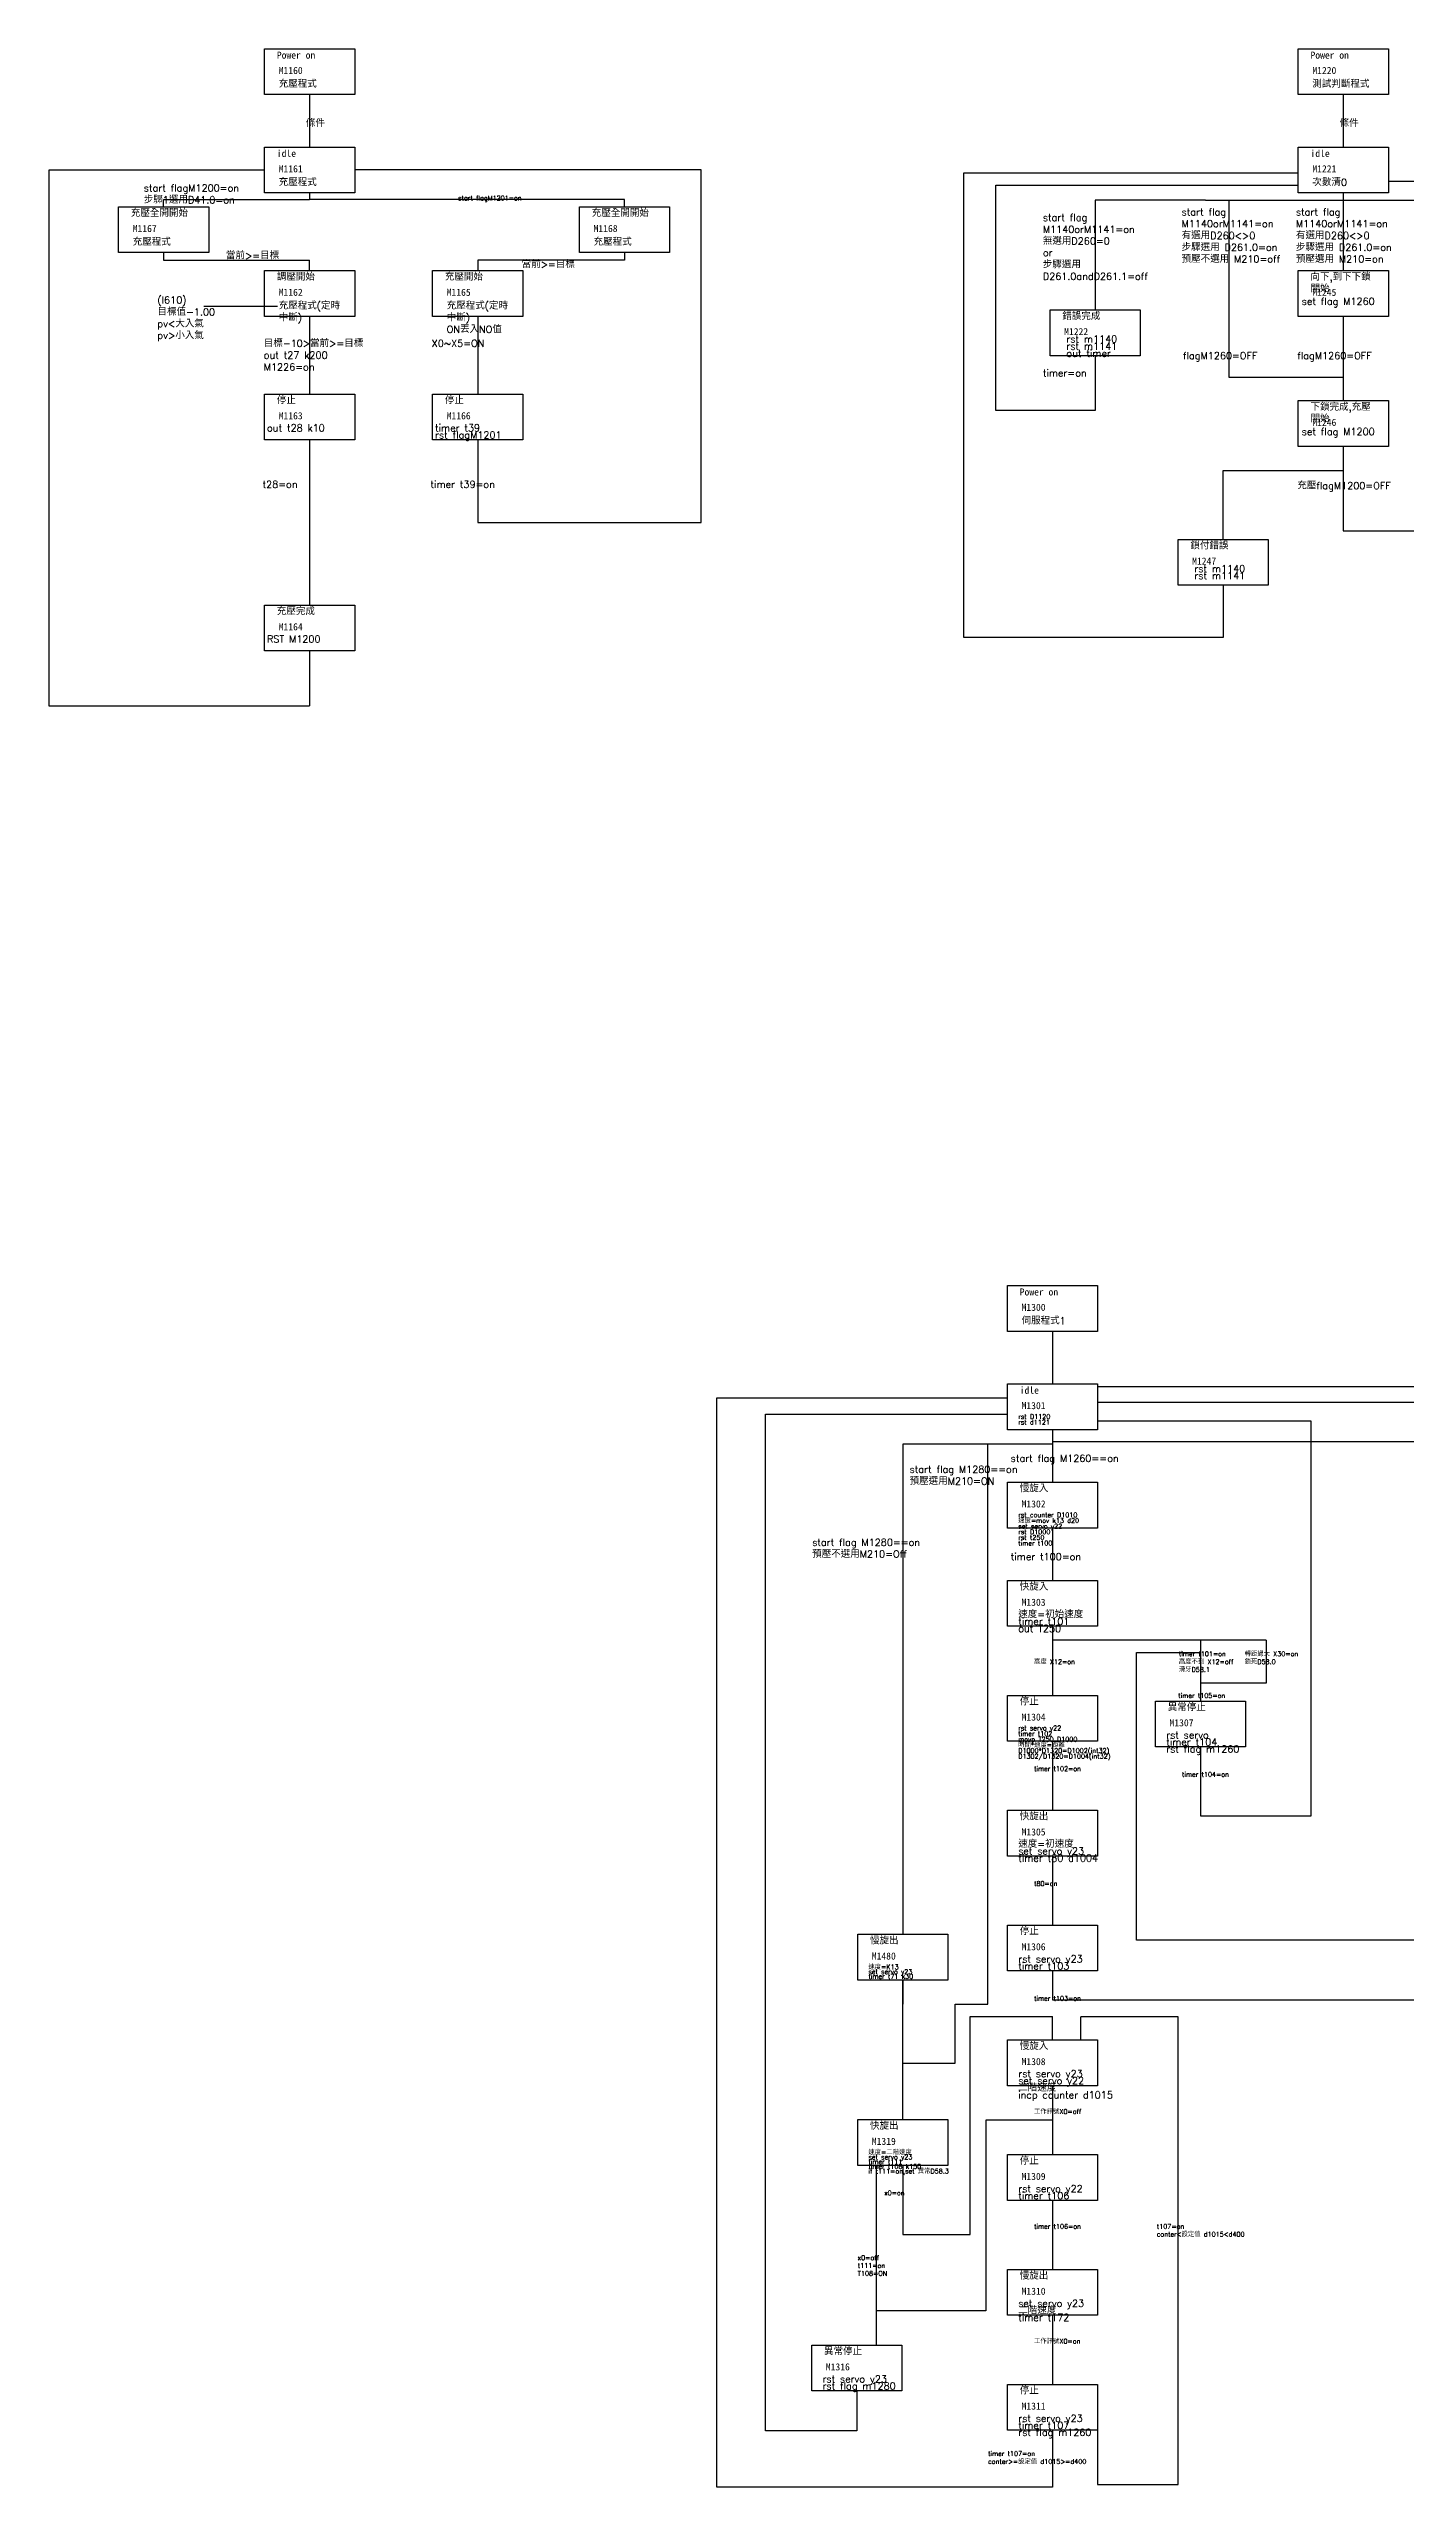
# Model space of a CAD drawing. Extents: x -377 to 167, y -328 to 190.
# Drawn here: x -377 to -89, y -328 to 190 of the extents above; entities that cross this region are included whole.
import ezdxf

# ---------------------------------------------------------------- set-up
doc = ezdxf.new("R2010")
doc.units = 0
doc.layers.add('標尺寸層', color=3, linetype='CONTINUOUS')

msp = doc.modelspace()

# ---------------------------------------------------------------- linework, layer by layer
at = {"layer": '標尺寸層', "color": 7}
for p, q in [((-321.72, 180.14), (-321.72, 168.98)), ((-101.99, 180.14), (-101.99, 168.98)), ((-331.29, 164.11), (-377.18, 164.11)), ((-377.18, 164.11), (-377.18, 50.22)), ((-238.52, 164.13), (-312.14, 164.13)), ((-238.52, 89.22), (-238.52, 164.13)), ((-182.67, 64.79), (-182.67, 163.49)), ((-182.67, 163.49), (-111.56, 163.49)), ((-175.88, 113), (-175.88, 160.92)), ((-175.88, 160.92), (-111.56, 160.92)), ((21.37, 161.65), (-92.41, 161.65)), ((-352.75, 156.3), (-352.75, 157.81)), ((-352.75, 157.81), (-321.72, 157.81)), ((-321.72, 159.25), (-321.72, 157.81)), ((-254.77, 157.81), (-321.72, 157.81)), ((-254.77, 156.3), (-254.77, 157.81)), ((-154.75, 157.67), (-154.75, 134.38)), ((-131.28, 157.67), (-154.75, 157.67)), ((-131.28, 157.67), (-101.99, 157.67)), ((-101.99, 159.25), (-101.99, 157.67)), ((-101.99, 157.67), (-63.25, 157.67)), ((-352.75, 146.56), (-352.75, 144.98)), ((-254.77, 146.56), (-254.77, 144.98)), ((-352.75, 144.98), (-321.72, 144.98)), ((-321.72, 142.74), (-321.72, 144.98)), ((-286, 144.98), (-286, 142.74)), ((-254.77, 144.98), (-286, 144.98)), ((-321.72, 133.01), (-321.72, 116.5)), ((-286, 133.01), (-286, 116.5)), ((-154.75, 124.65), (-154.75, 113)), ((-154.75, 113), (-175.88, 113)), ((-321.72, 106.77), (-321.72, 71.67)), ((-286, 106.77), (-286, 89.22)), ((-101.99, 105.36), (-101.99, 87.46)), ((-127.53, 85.63), (-127.53, 100.27)), ((-127.53, 100.27), (-101.99, 100.27)), ((-286, 89.22), (-238.52, 89.22)), ((-101.99, 87.46), (-85.27, 87.46)), ((-127.53, 75.89), (-127.53, 64.79)), ((-127.53, 64.79), (-182.67, 64.79)), ((-321.72, 61.93), (-321.72, 50.22)), ((-377.18, 50.22), (-321.72, 50.22)), ((-163.8, -82.68), (-163.8, -93.84)), ((-235.13, -96.77), (-173.37, -96.77)), ((-235.13, -328.29), (-235.13, -96.77)), ((-154.22, -94.42), (5.99, -94.42)), ((-24.42, -97.79), (-154.22, -97.79)), ((-224.82, -316.28), (-224.82, -100.25)), ((-224.82, -100.25), (-173.37, -100.25)), ((-163.8, -103.57), (-163.8, -114.73)), ((-108.83, -101.78), (-154.22, -101.78)), ((-108.83, -185.64), (-108.83, -101.78)), ((-195.57, -106.57), (-163.8, -106.57)), ((-177.56, -225.63), (-177.56, -106.57)), ((-43.53, -106.13), (-163.8, -106.13)), ((-163.8, -124.46), (-163.8, -135.62)), ((-163.8, -145.35), (-163.8, -160.02)), ((-118.37, -148.3), (-163.8, -148.3)), ((-132.34, -148.3), (-132.34, -161.23)), ((-118.37, -148.3), (-118.37, -157.41)), ((-145.96, -212.07), (-145.96, -150.93)), ((-145.96, -150.93), (-132.34, -150.93)), ((-118.37, -157.41), (-132.34, -157.41)), ((-163.8, -169.76), (-163.8, -184.42)), ((-132.34, -170.97), (-132.34, -185.64)), ((-132.34, -185.64), (-108.83, -185.64)), ((-163.8, -194.16), (-163.8, -208.82)), ((-18.71, -212.07), (-145.96, -212.07)), ((-163.8, -218.56), (-163.8, -224.7)), ((-184.48, -238.16), (-184.48, -225.63)), ((-184.48, -225.63), (-177.56, -225.63)), ((-163.8, -224.7), (-35.26, -224.7)), ((-181.33, -274.58), (-181.33, -228.28)), ((-181.33, -228.28), (-163.8, -228.28)), ((-163.8, -233.22), (-163.8, -228.28)), ((-137.1, -228.33), (-157.77, -228.33)), ((-157.77, -233.22), (-157.77, -228.33)), ((-137.1, -327.72), (-137.1, -228.33)), ((-195.64, -238.16), (-184.48, -238.16)), ((-163.8, -242.96), (-163.8, -257.62)), ((-163.8, -250.29), (-178, -250.29)), ((-178, -250.29), (-178, -290.83)), ((-201.28, -259.94), (-201.28, -298.09)), ((-195.64, -259.91), (-195.64, -274.58)), ((-163.8, -267.36), (-163.8, -282.03)), ((-195.64, -274.58), (-181.33, -274.58)), ((-178, -290.83), (-201.28, -290.83)), ((-163.8, -291.76), (-163.8, -306.43)), ((-205.4, -307.83), (-205.4, -316.28)), ((-205.4, -316.28), (-224.82, -316.28)), ((-163.8, -316.16), (-163.8, -328.29)), ((-154.22, -316.16), (-154.22, -327.72)), ((-163.8, -328.29), (-235.13, -328.29)), ((-154.22, -327.72), (-137.1, -327.72))]:
    msp.add_line(p, q, dxfattribs=at)
at = {"layer": '標尺寸層', "color": 1}
for p, q in [((-126.29, 157.67), (-126.29, 120.09)), ((-101.99, 157.67), (-101.99, 142.74)), ((-328.53, 135.08), (-344.23, 135.08)), ((-101.99, 133.01), (-101.99, 115.1)), ((-126.29, 120.09), (-101.99, 120.09))]:
    msp.add_line(p, q, dxfattribs=at)
at = {"layer": '標尺寸層'}
for p, q in [((-195.57, -210.8), (-195.57, -106.57)), ((-195.64, -238.16), (-195.64, -220.53)), ((-195.57, -225.63), (-195.57, -220.53)), ((-195.64, -250.18), (-195.64, -238.16))]:
    msp.add_line(p, q, dxfattribs=at)
at = {"layer": '標尺寸層', "color": 7}
for points in [[(-331.29, 189.87), (-312.14, 189.87), (-312.14, 180.14), (-331.29, 180.14)], [(-111.56, 189.87), (-92.41, 189.87), (-92.41, 180.14), (-111.56, 180.14)], [(-331.29, 168.98), (-312.14, 168.98), (-312.14, 159.25), (-331.29, 159.25)], [(-111.56, 168.98), (-92.41, 168.98), (-92.41, 159.25), (-111.56, 159.25)], [(-362.32, 156.3), (-343.17, 156.3), (-343.17, 146.56), (-362.32, 146.56)], [(-264.35, 156.3), (-245.2, 156.3), (-245.2, 146.56), (-264.35, 146.56)], [(-331.29, 142.74), (-312.14, 142.74), (-312.14, 133.01), (-331.29, 133.01)], [(-295.58, 142.74), (-276.43, 142.74), (-276.43, 133.01), (-295.58, 133.01)], [(-164.32, 134.38), (-145.17, 134.38), (-145.17, 124.65), (-164.32, 124.65)], [(-331.29, 116.5), (-312.14, 116.5), (-312.14, 106.77), (-331.29, 106.77)], [(-295.58, 116.5), (-276.43, 116.5), (-276.43, 106.77), (-295.58, 106.77)], [(-111.56, 115.1), (-92.41, 115.1), (-92.41, 105.36), (-111.56, 105.36)], [(-137.11, 85.63), (-117.96, 85.63), (-117.96, 75.89), (-137.11, 75.89)], [(-331.29, 71.67), (-312.14, 71.67), (-312.14, 61.93), (-331.29, 61.93)], [(-173.37, -72.95), (-154.22, -72.95), (-154.22, -82.68), (-173.37, -82.68)], [(-173.37, -93.84), (-154.22, -93.84), (-154.22, -103.57), (-173.37, -103.57)], [(-173.37, -114.73), (-154.22, -114.73), (-154.22, -124.46), (-173.37, -124.46)], [(-173.37, -135.62), (-154.22, -135.62), (-154.22, -145.35), (-173.37, -145.35)], [(-173.37, -160.02), (-154.22, -160.02), (-154.22, -169.76), (-173.37, -169.76)], [(-141.92, -161.23), (-122.77, -161.23), (-122.77, -170.97), (-141.92, -170.97)], [(-173.37, -184.42), (-154.22, -184.42), (-154.22, -194.16), (-173.37, -194.16)], [(-173.37, -208.82), (-154.22, -208.82), (-154.22, -218.56), (-173.37, -218.56)], [(-173.37, -233.22), (-154.22, -233.22), (-154.22, -242.96), (-173.37, -242.96)], [(-205.21, -250.18), (-186.06, -250.18), (-186.06, -259.91), (-205.21, -259.91)], [(-173.37, -257.62), (-154.22, -257.62), (-154.22, -267.36), (-173.37, -267.36)], [(-173.37, -282.03), (-154.22, -282.03), (-154.22, -291.76), (-173.37, -291.76)], [(-214.98, -298.09), (-195.83, -298.09), (-195.83, -307.83), (-214.98, -307.83)], [(-173.37, -306.43), (-154.22, -306.43), (-154.22, -316.16), (-173.37, -316.16)]]:
    msp.add_lwpolyline(points, close=True, dxfattribs=at)
at = {"layer": '標尺寸層', "color": 1}
msp.add_lwpolyline([(-111.56, 142.74), (-92.41, 142.74), (-92.41, 133.01), (-111.56, 133.01)], close=True, dxfattribs=at)
at = {"layer": '標尺寸層'}
msp.add_lwpolyline([(-205.21, -210.8), (-186.06, -210.8), (-186.06, -220.53), (-205.21, -220.53)], close=True, dxfattribs=at)

# ---------------------------------------------------------------- texts
at = {"layer": '標尺寸層', "color": 7, "char_height": 1.5, "width": 14.2593, "attachment_point": 1}
for s, insert in [('Power on', (-328.69, 189.27)), ('Power on', (-108.96, 189.27)), ('idle', (-328.69, 168.38)), ('idle', (-108.96, 168.38)), ('{\\Fromanc,chineset|c136;充壓全開開始}', (-359.72, 155.69)), ('{\\Fromanc,chineset|c136;充壓全開開始}', (-261.74, 155.69)), ('{\\Fromanc,chineset|c136;調壓開始}', (-328.69, 142.14)), ('{\\Fromanc,chineset|c136;充壓開始}', (-292.97, 142.14)), ('{\\Fromanc,chineset|c136;向下,到下下鎖開始}', (-108.96, 142.14)), ('{\\Fromanc,chineset|c136;錯誤完成}', (-161.72, 133.78)), ('{\\Fromanc,chineset|c136;停止}', (-328.69, 115.9)), ('{\\Fromanc,chineset|c136;停止}', (-292.97, 115.9)), ('{\\Fromanc,chineset|c136;下鎖完成,充壓開始}', (-108.96, 114.49)), ('{\\Fromanc,chineset|c136;鎖付錯誤}', (-134.5, 85.02)), ('{\\Fromanc,chineset|c136;充壓完成}', (-328.69, 71.06)), ('Power on', (-170.77, -73.55)), ('idle', (-170.77, -94.44)), ('{\\Fromanc,chineset|c136;慢旋入}', (-170.77, -115.33)), ('{\\Fromanc,chineset|c136;快旋入}', (-170.77, -136.22)), ('{\\Fromanc,chineset|c136;停止}', (-170.77, -160.62)), ('{\\Fromanc,chineset|c136;異常停止}', (-139.31, -161.84)), ('{\\Fromanc,chineset|c136;快旋出}', (-170.77, -185.03)), ('{\\Fromanc,chineset|c136;停止}', (-170.77, -209.43)), ('{\\Fromanc,chineset|c136;慢旋入}', (-170.77, -233.83)), ('{\\Fromanc,chineset|c136;快旋出}', (-202.61, -250.78)), ('{\\Fromanc,chineset|c136;停止}', (-170.77, -258.23)), ('{\\Fromanc,chineset|c136;慢旋出}', (-170.77, -282.63)), ('{\\Fromanc,chineset|c136;異常停止}', (-212.37, -298.7)), ('{\\Fromanc,chineset|c136;停止}', (-170.77, -307.03))]:
    msp.add_mtext(s, dxfattribs=dict(at, insert=insert))
at = {"layer": '標尺寸層', "color": 1, "char_height": 1.5, "attachment_point": 1}
for s, insert, width in [('{\\Fromanc,chineset|c136;充壓程式}', (-328.3, 183.14), 14.2593), ('{\\Fromanc,chineset|c136;測試判斷程式}', (-108.57, 183.14), 14.2593), ('{\\Fromanc,chineset|c136;充壓程式}', (-328.3, 162.25), 14.2593), ('{\\Fromanc,chineset|c136;次數清0}', (-108.57, 162.25), 14.2593), ('{\\Fromanc,chineset|c136;充壓程式}', (-359.33, 149.56), 14.2593), ('{\\Fromanc,chineset|c136;充壓程式}', (-261.36, 149.56), 14.2593), ('{\\Fromanc,chineset|c136;(I610)\\P目標值-1.00\\Ppv<大入氣\\Ppv>小入氣}', (-354.07, 137.21), 14.4598), ('{\\Fromanc,chineset|c136;充壓程式(定時中斷)}', (-328.3, 136.01), 14.2593), ('{\\Fromanc,chineset|c136;充壓程式(定時中斷)\\PON丟入NO值}', (-292.59, 136.01), 14.2593), ('{\\Fromanc,chineset|c136;set flag M1260}', (-110.82, 136.93), 22.8012), ('{\\Fromanc,chineset|c136;set flag M1200}', (-110.82, 109.29), 22.8012), ('{\\Fromanc,chineset|c136;伺服程式1}', (-170.38, -79.68), 14.2593)]:
    msp.add_mtext(s, dxfattribs=dict(at, insert=insert, width=width))
at = {"layer": '標尺寸層', "color": 5, "char_height": 1.5, "width": 14.2593, "attachment_point": 1}
for s, insert in [('M1160', (-328.3, 186.01)), ('M1220', (-108.57, 186.01)), ('M1161', (-328.3, 165.12)), ('M1221', (-108.57, 165.12)), ('M1167', (-359.33, 152.43)), ('M1168', (-261.36, 152.43)), ('M1162', (-328.3, 138.88)), ('M1165', (-292.59, 138.88)), ('M1245', (-108.57, 138.88)), ('M1222', (-161.33, 130.52)), ('M1163', (-328.3, 112.64)), ('M1166', (-292.59, 112.64)), ('M1246', (-108.57, 111.23)), ('M1247', (-134.12, 81.76)), ('M1164', (-328.3, 67.8)), ('M1300', (-170.38, -76.81)), ('M1301', (-170.38, -97.7)), ('M1302', (-170.38, -118.59)), ('M1303', (-170.38, -139.48)), ('M1304', (-170.38, -163.88)), ('M1307', (-138.93, -165.1)), ('M1305', (-170.38, -188.29)), ('M1306', (-170.38, -212.69)), ('M1308', (-170.38, -237.09)), ('M1319', (-202.22, -254.04)), ('M1309', (-170.38, -261.49)), ('M1310', (-170.38, -285.89)), ('M1316', (-211.99, -301.96)), ('M1311', (-170.38, -310.29))]:
    msp.add_mtext(s, dxfattribs=dict(at, insert=insert))
at = {"layer": '標尺寸層', "color": 2, "attachment_point": 1}
for s, insert, char_height, width in [('{\\Fromanc,chineset|c136;條件}', (-322.51, 174.79), 1.5, 14.2593), ('{\\Fromanc,chineset|c136;條件}', (-102.78, 174.79), 1.5, 14.2593), ('{\\Fromanc,chineset|c136;start flagM1200=on\\P步驟1選用D41.0=on}', (-356.98, 161.02), 1.5, 24.488), ('{\\Fromanc,chineset|c136;start flagM1201=on}', (-290.15, 158.65), 1, 24.488), ('{\\Fromanc,chineset|c136;start flag M1140orM1141=on\\P有選用D260<>0\\P步驟選用 D261.0=on\\P預壓不選用 M210=off}', (-136.36, 155.94), 1.5, 24.488), ('{\\Fromanc,chineset|c136;start flag M1140orM1141=on\\P有選用D260<>0\\P步驟選用 D261.0=on\\P預壓選用 M210=on}', (-112.06, 155.94), 1.5, 24.488), ('{\\Fromanc,chineset|c136;start flag M1140orM1141=on\\P無選用D260=0\\Por\\P步驟選用 D261.0andD261.1=off}', (-165.86, 154.77), 1.5, 24.488), ('{\\Fromanc,chineset|c136;當前>=目標}', (-339.52, 146.68), 1.5, 24.488), ('{\\Fromanc,chineset|c136;當前>=目標}', (-276.65, 144.8), 1.5, 24.488), ('{\\Fromanc,chineset|c136;目標-10>當前>=目標 out t27 k200\\PM1226=on}', (-331.47, 128.02), 1.5, 24.488), ('{\\Fromanc,chineset|c136;X0~X5=ON}', (-295.76, 128.02), 1.5, 24.488), ('{\\Fromanc,chineset|c136;flagM1260=OFF}', (-136.07, 125.43), 1.5, 24.488), ('{\\Fromanc,chineset|c136;flagM1260=OFF}', (-111.77, 125.43), 1.5, 24.488), ('{\\Fromanc,chineset|c136;timer=on}', (-165.86, 121.74), 1.5, 24.488), ('{\\Fromanc,chineset|c136;t28=on}', (-331.74, 98.08), 1.5, 24.488), ('{\\Fromanc,chineset|c136;timer t39=on}', (-296.03, 98.08), 1.5, 24.488), ('{\\Fromanc,chineset|c136;充壓flagM1200=OFF}', (-111.77, 97.79), 1.5, 24.488), ('{\\Fromanc,chineset|c136;start flag M1280==on\\P預壓選用M210=ON}', (-194.18, -111.25), 1.5, 32.9319), ('{\\Fromanc,chineset|c136;start flag M1260==on}', (-172.69, -108.92), 1.5, 32.9319), ('{\\Fromanc,chineset|c136;timer t100=on}', (-172.69, -129.81), 1.5, 24.3604), ('{\\Fromanc,chineset|c136;timer t105=on}', (-137.07, -159.58), 1, 24.3604), ('{\\Fromanc,chineset|c136;timer t102=on}', (-167.73, -175.1), 1, 24.3604), ('{\\Fromanc,chineset|c136;timer t104=on}', (-136.28, -176.32), 1, 24.3604), ('{\\Fromanc,chineset|c136;t80=on}', (-167.73, -199.51), 1, 24.3604), ('{\\Fromanc,chineset|c136;timer t103=on}', (-167.73, -223.91), 1, 24.3604), ('{\\Fromanc,chineset|c136;工作訊號X0=off}', (-167.73, -247.96), 1, 24.3604), ('{\\Fromanc,chineset|c136;x0=on}', (-199.58, -265.26), 1, 24.3604), ('{\\Fromanc,chineset|c136;timer t106=on}', (-167.73, -272.36), 1, 24.3604), ('{\\Fromanc,chineset|c136;t107=on\\Pconter<設定值 d1015<d400}', (-141.64, -272.36), 1, 24.3604), ('{\\Fromanc,chineset|c136;x0=off\\Pt111=on\\P\\C256;T108=ON}', (-205.21, -279.02), 1, 24.3604), ('{\\Fromanc,chineset|c136;工作訊號X0=on}', (-167.73, -296.76), 1, 24.3604), ('\\pt12;{\\Fromanc,chineset|c136;timer t107=on\\Pconter>=設定值 d1015>=d400}', (-177.5, -320.65), 1, 24.3604)]:
    msp.add_mtext(s, dxfattribs=dict(at, insert=insert, char_height=char_height, width=width))
at = {"layer": '標尺寸層', "color": 1, "attachment_point": 1}
for s, insert, char_height, width, line_spacing_factor in [('{\\Fromanc,chineset|c136;rst m1140\\Prst m1141\\Pout timer}', (-160.85, 128.93), 1.5, 14.2593, 0.6), ('{\\Fromanc,chineset|c136;out t28 k10}', (-330.78, 110.07), 1.5, 24.7777, 0.6), ('{\\Fromanc,chineset|c136;timer t39\\Prst flagM1201}', (-295.06, 110.07), 1.5, 24.7777, 0.6), ('{\\Fromanc,chineset|c136;rst m1140\\Prst m1141}', (-133.64, 80.17), 1.5, 14.2593, 0.6), ('{\\Fromanc,chineset|c136;RST M1200}', (-330.78, 65.23), 1.5, 24.7777, 0.6), ('{\\Fromanc,chineset|c136;rst D1120\\Prst d1121}', (-171.09, -100.28), 1, 25.8001, 0.72), ('{\\Fromanc,chineset|c136;rst counter D1010\\P速度=mov k13 d20\\Pset servo y22\\Prst D1000\\Prst t250\\Ptimer t100}', (-171.09, -121.17), 1, 25.8001, 0.72), ('{\\Fromanc,chineset|c136;速度=初始速度\\Ptimer t101\\Pout T250}', (-171.09, -142.06), 1.5, 16.8713, 0.6), ('{\\Fromanc,chineset|c136;rst servo y22\\Ptimer t102\\Pmovp T250 D1000\\P時間*速度=距離\\PD1000*D1320=D1002(int32)\\PD1302/D1320=D1004(int32)}', (-171.09, -166.46), 1, 23.0104, 0.72), ('{\\Fromanc,chineset|c136;rst servo\\Ptimer t104\\Prst flag m1260}', (-139.64, -167.68), 1.5, 24.3369, 0.6), ('{\\Fromanc,chineset|c136;速度=初速度\\Pset servo y23\\Ptimer t80 d1004}', (-171.09, -190.86), 1.5, 22.3049, 0.6), ('{\\Fromanc,chineset|c136;\\C256;速度=K13\\Pset servo y23\\Ptimer t71 k30}', (-202.94, -217.24), 1, 24.1383, 0.6), ('{\\Fromanc,chineset|c136;rst servo y23\\Ptimer t103}', (-171.09, -215.26), 1.5, 16.8713, 0.6), ('{\\Fromanc,chineset|c136;rst servo y23\\Pset servo y22\\P二階速度\\Pincp counter d1015}', (-171.09, -239.66), 1.5, 24.7511, 0.6), ('{\\Fromanc,chineset|c136;速度=二階速度\\Pset servo y23\\Ptimer t111\\P\\C256;timer t108 k150\\C1;\\Pif t111=on,set 異常D58.3}', (-202.94, -256.62), 1, 24.1383, 0.6), ('{\\Fromanc,chineset|c136;rst servo y22\\Ptimer t106}', (-171.09, -264.07), 1.5, 16.8713, 0.6), ('{\\Fromanc,chineset|c136;set servo y23\\P二階速度\\Ptimer t172}', (-171.09, -288.47), 1.5, 24.7511, 0.6), ('{\\Fromanc,chineset|c136;rst servo y23\\Prst flag m1280}', (-212.7, -304.54), 1.5, 24.3369, 0.6), ('{\\Fromanc,chineset|c136;rst servo y23\\Ptimer t107\\Prst flag m1260}', (-171.09, -312.87), 1.5, 30.1439, 0.6)]:
    msp.add_mtext(s, dxfattribs=dict(at, insert=insert, char_height=char_height, width=width, line_spacing_factor=line_spacing_factor))
at = {"layer": '標尺寸層', "attachment_point": 1}
for s, insert, char_height, width in [('{\\Fromanc,chineset|c136;start flag M1280==on\\P預壓不選用M210=Off}', (-214.9, -126.76), 1.5, 32.9319), ('\\pt9;{\\Fromanc,chineset|c136;\\P高度 X12=on}', (-167.73, -150.7), 1, 24.3604), ('{\\Fromanc,chineset|c136;timer t101=on\\P高度不到 X12=off\\P滑牙D58.1}', (-136.95, -150.7), 1, 24.3604), ('{\\Fromanc,chineset|c136;轉距過大 X30=on\\P鎖死D58.0}', (-122.97, -150.7), 1, 24.3604), ('{\\Fromanc,chineset|c136;慢旋出}', (-202.61, -211.4), 1.5, 14.2593), ('M1480', (-202.22, -214.66), 1.5, 14.2593)]:
    msp.add_mtext(s, dxfattribs=dict(at, insert=insert, char_height=char_height, width=width))

doc.saveas('drawing.dxf')
